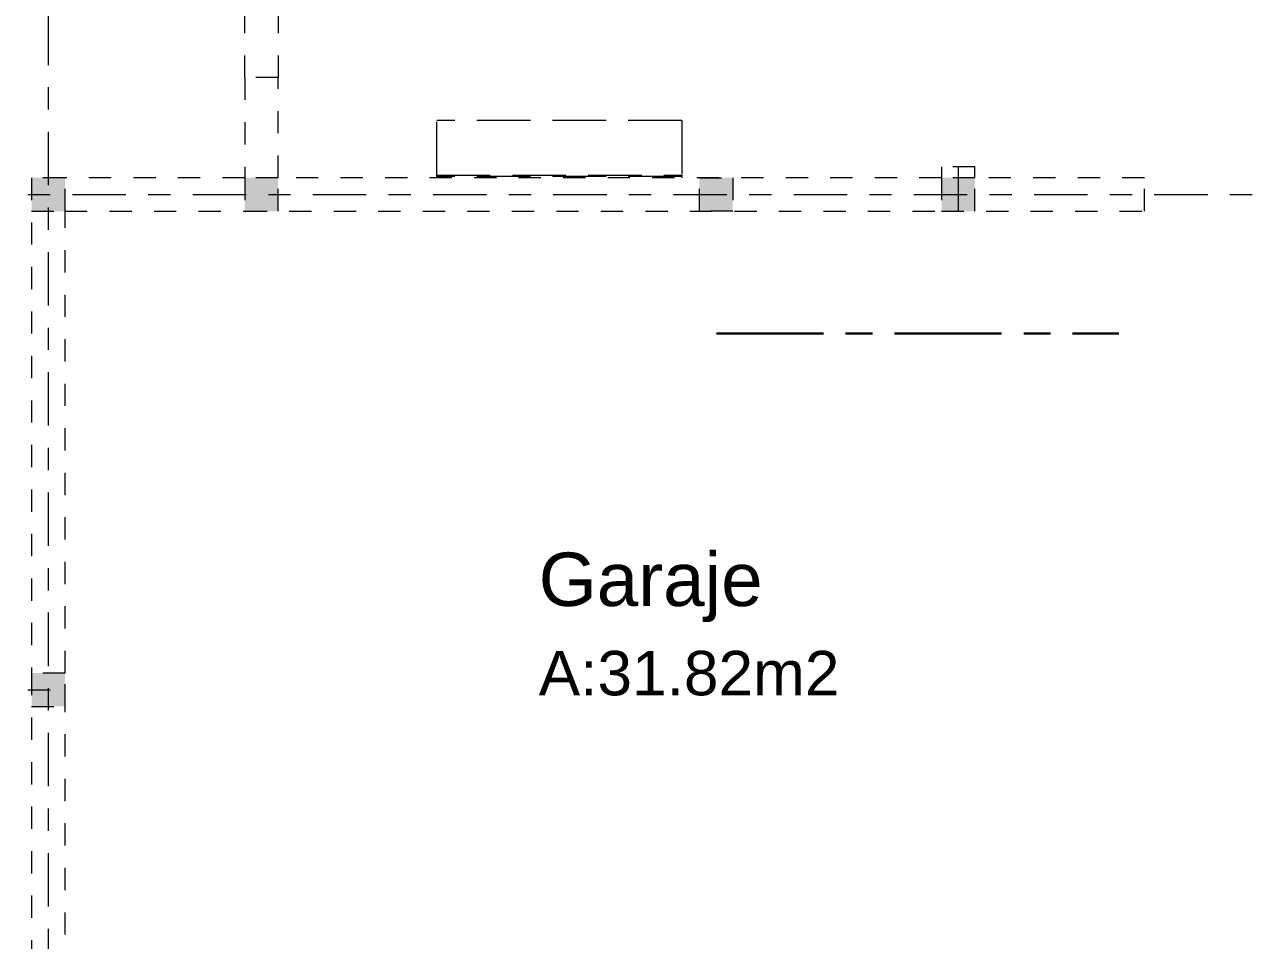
# Model space of a CAD drawing. Header units: millimetres. Extents: x -9559 to 23034, y -7226 to 22400.
# Drawn here: x 249.01 to 254.52, y 44.29 to 48.41 of the extents above; entities that cross this region are included whole.
import ezdxf

# ---------------------------------------------------------------- set-up
doc = ezdxf.new("R2010")
doc.units = ezdxf.units.MM
doc.header["$LTSCALE"] = 0.02
for name, pattern in [('ACAD_ISO02W100', [15, 12, -3]), ('ACAD_ISO08W100', [36, 24, -3, 6, -3]), ('ACAD_ISO10W100', [18, 12, -3, 0, -3]), ('DASHED2', [0.375, 0.25, -0.125])]:
    doc.linetypes.add(name, pattern=pattern)
for name, color, linetype, lineweight in [('A-Mueble cocina 2-proyecciones', 255, 'ACAD_ISO02W100', 9), ('G-Linea Corte', 250, 'ACAD_ISO08W100', 30), ('I-FURN', 9, 'Continuous', 9), ('S-GRID', 253, 'ACAD_ISO10W100', 5)]:
    doc.layers.add(name, color=color, linetype=linetype, lineweight=lineweight)
doc.layers.add('IH-PLANO BASE', color=250, linetype='DASHED2', lineweight=5, transparency=0.55)
doc.styles.add('Arial_3', font='arial.ttf', dxfattribs={"height": 0.18})
doc.styles.get("Standard").update_dxf_attribs({"font": 'GOTHIC.TTF'})
doc.dimstyles.get("Standard").update_dxf_attribs({"dimtxt": 0.18, "dimasz": 0.18, "dimexe": 0.18, "dimexo": 0.0625, "dimgap": 0.09, "dimtad": 0, "dimzin": 3, "dimdsep": 46, "dimtxsty": 'Standard', "dimblk": 'ARCHTICK', "dimcen": 0.09, "dimadec": 0, "dimazin": 0, "dimtfac": 1, "dimtofl": 0, "dimtmove": 0, "dimatfit": 3, "dimldrblk": 'ARCHTICK', "dimfxl": 1, "dimtolj": 1, "dimtzin": 0, "dimarcsym": 0})

# ---------------------------------------------------------------- blocks, each defined once
blk = doc.blocks.new('HC_Air Conditioner_Indoor Unit_F_MEPcontent_Mitsubishi Electric Corporation_MSZ-AP60-71VG_K__INT-EN - MSZ-AP60VGK-147568-Nivel 1')
at = {"layer": 'A-Mueble cocina 2-proyecciones'}
for p, q in [((-3.92, -5.6305), (-3.92, -5.3852)), ((-2.82, -5.3852), (-3.92, -5.3852)), ((-2.82, -5.3852), (-2.82, -5.6305)), ((-3.92, -5.6367), (-3.92, -5.6305)), ((-3.92, -5.6305), (-2.82, -5.6305)), ((-3.92, -5.6422), (-3.92, -5.6367)), ((-2.82, -5.6367), (-3.92, -5.6367)), ((-2.82, -5.6305), (-2.82, -5.6367)), ((-2.82, -5.6367), (-2.82, -5.6422))]:
    blk.add_line(p, q, dxfattribs=at)
blk = doc.blocks.new('_ArchTick')
at = {"color": 0, "linetype": 'ByBlock', "const_width": 0.15}
blk.add_lwpolyline([(-0.5, -0.5), (0.5, 0.5)], dxfattribs=at)
blk = doc.blocks.new('*D583')
at = {"layer": 'I-FURN', "color": 0, "lineweight": -2, "ltscale": 0.2, "transparency": 16777216}
for p, q in [((261.7202, 57.8335), (260.1503, 40.7816)), ((244.7806, 40.214), (259.5281, 40.214))]:
    blk.add_line(p, q, dxfattribs=at)
for start, end in [(84.7398, 111.3549), (153.385, 180)]:
    blk.add_arc((260.0981, 40.214), 0.75, start, end, dxfattribs=at)
at = {"layer": 'I-FURN', "color": 0, "lineweight": -2, "ltscale": 0.2, "transparency": 16777216, "xscale": 0.18, "yscale": 0.18, "zscale": 0.18}
for p, rotation in [((260.1668, 40.9609), 354.7398387423056), ((259.3481, 40.214), 270.0000000000001)]:
    blk.add_blockref('_ArchTick', p, dxfattribs=dict(at, rotation=rotation))
at = {"layer": 'I-FURN', "color": 0, "ltscale": 0.2, "transparency": 16777216, "insert": (259.5926, 40.7681), "char_height": 0.18, "attachment_point": 5, "rotation": 42.3699}
blk.add_mtext('\\A1;95°', dxfattribs=at)
blk = doc.blocks.new('*D584')
at = {"layer": 'I-FURN', "color": 0, "lineweight": -2, "ltscale": 0.2, "transparency": 16777216}
for p, q in [((244.7806, 57.8342), (261.156, 57.8937)), ((260.2752, 40.2763), (261.6792, 57.3277))]:
    blk.add_line(p, q, dxfattribs=at)
for start, end in [(180.2081, 201.5802), (243.9209, 265.2931)]:
    blk.add_arc((261.726, 57.8958), 0.75, start, end, dxfattribs=at)
at = {"layer": 'I-FURN', "color": 0, "lineweight": -2, "ltscale": 0.2, "transparency": 16777216, "xscale": 0.18, "yscale": 0.18, "zscale": 0.18}
for p, rotation in [((260.976, 57.8931), 90.20805555555597), ((261.6644, 57.1483), 355.2930766759017)]:
    blk.add_blockref('_ArchTick', p, dxfattribs=dict(at, rotation=rotation))
at = {"layer": 'I-FURN', "color": 0, "ltscale": 0.2, "transparency": 16777216, "insert": (261.1752, 57.3867), "char_height": 0.18, "attachment_point": 5, "rotation": 312.7506}
blk.add_mtext('\\A1;85°', dxfattribs=at)
blk = doc.blocks.new('*D585')
at = {"layer": 'I-FURN', "color": 0, "lineweight": -2, "ltscale": 0.2, "transparency": 16777216}
for p, q in [((261.6635, 57.8956), (245.2881, 57.8361)), ((244.7181, 40.2765), (244.7181, 57.264))]:
    blk.add_line(p, q, dxfattribs=at)
for start, end in [(336.1191, 0.2081), (270, 294.089)]:
    blk.add_arc((244.7181, 57.834), 0.75, start, end, dxfattribs=at)
at = {"layer": 'I-FURN', "color": 0, "lineweight": -2, "ltscale": 0.2, "transparency": 16777216, "xscale": 0.18, "yscale": 0.18, "zscale": 0.18}
for p, rotation in [((245.4681, 57.8367), 90.20805555555592), ((244.7181, 57.084), 180.0000000000019)]:
    blk.add_blockref('_ArchTick', p, dxfattribs=dict(at, rotation=rotation))
at = {"layer": 'I-FURN', "color": 0, "ltscale": 0.2, "transparency": 16777216, "insert": (245.2494, 57.3047), "char_height": 0.18, "attachment_point": 5, "rotation": 45.104}
blk.add_mtext('\\A1;90°', dxfattribs=at)
blk = doc.blocks.new('*D586')
at = {"layer": 'I-FURN', "color": 0, "lineweight": -2, "ltscale": 0.2, "transparency": 16777216}
for p, q in [((244.7181, 57.7715), (244.7181, 40.784)), ((260.0356, 40.214), (245.2881, 40.214))]:
    blk.add_line(p, q, dxfattribs=at)
for start, end in [(66.0151, 90), (0, 23.9849)]:
    blk.add_arc((244.7181, 40.214), 0.75, start, end, dxfattribs=at)
at = {"layer": 'I-FURN', "color": 0, "lineweight": -2, "ltscale": 0.2, "transparency": 16777216, "xscale": 0.18, "yscale": 0.18, "zscale": 0.18}
for p, rotation in [((244.7181, 40.964), 180.0000000000017), ((245.4681, 40.214), 270.0000000000002)]:
    blk.add_blockref('_ArchTick', p, dxfattribs=dict(at, rotation=rotation))
at = {"layer": 'I-FURN', "color": 0, "ltscale": 0.2, "transparency": 16777216, "insert": (245.2484, 40.7443), "char_height": 0.18, "attachment_point": 5, "rotation": 315}
blk.add_mtext('\\A1;90°', dxfattribs=at)

msp = doc.modelspace()

# ---------------------------------------------------------------- hatches: boundary and pattern name
at = {"layer": 'IH-PLANO BASE'}
for points in [[(249.0446, 47.5697), (249.1946, 47.5697), (249.1946, 47.7197), (249.0446, 47.7197), (249.0446, 47.5908)], [(250.0022, 47.5697), (250.1522, 47.5697), (250.1522, 47.7197), (250.0022, 47.7197), (250.0022, 47.5908)], [(252.0446, 47.7197), (252.0446, 47.5697), (252.1946, 47.5697), (252.1946, 47.7197)], [(253.1327, 47.5697), (253.2827, 47.5697), (253.2827, 47.7197), (253.1327, 47.7197), (253.1327, 47.5908)], [(249.0446, 45.3447), (249.1946, 45.3447), (249.1946, 45.4947), (249.0446, 45.4947), (249.0446, 45.3658)]]:
    msp.add_hatch(color=256, dxfattribs=at).paths.add_polyline_path(points)

# ---------------------------------------------------------------- linework, layer by layer
at = {"layer": 'G-Linea Corte'}
msp.add_line((252.1217, 47.0205), (253.9293, 47.0205), dxfattribs=at)
at = {"layer": 'IH-PLANO BASE'}
for p, q in [((250.0022, 48.1697), (250.0022, 50.6697)), ((250.1522, 50.6697), (250.1522, 48.1697)), ((250.1522, 48.1697), (250.0022, 48.1697)), ((250.0022, 48.1697), (250.0022, 47.7197)), ((250.1522, 47.7197), (250.1522, 48.1697)), ((253.2827, 47.7697), (253.1327, 47.7697)), ((253.1327, 47.7697), (253.1327, 47.7197)), ((253.2827, 47.7197), (253.2827, 47.7697)), ((249.0446, 47.7197), (249.0446, 45.4947)), ((250.0022, 47.7197), (249.0446, 47.7197)), ((249.1946, 47.7197), (249.0446, 47.7197)), ((249.0446, 47.7197), (249.0446, 47.5697)), ((249.1946, 47.5697), (249.1946, 47.7197)), ((250.1522, 47.7197), (250.0022, 47.7197)), ((250.0022, 47.7197), (250.0022, 47.5697)), ((253.1327, 47.7197), (250.1522, 47.7197)), ((250.1522, 47.5697), (250.1522, 47.7197)), ((253.2827, 47.7197), (253.1327, 47.7197)), ((253.1327, 47.7197), (253.1327, 47.5697)), ((254.0446, 47.7197), (253.2827, 47.7197)), ((253.2827, 47.5697), (253.2827, 47.7197)), ((254.0446, 47.5697), (254.0446, 47.7197)), ((249.0446, 47.5697), (249.1946, 47.5697)), ((249.1946, 45.4947), (249.1946, 47.5697)), ((249.1946, 47.5697), (250.0022, 47.5697)), ((250.0022, 47.5697), (253.1327, 47.5697)), ((250.0022, 47.5697), (250.1522, 47.5697)), ((253.1327, 47.5697), (254.0446, 47.5697)), ((253.1327, 47.5697), (253.2827, 47.5697)), ((249.0446, 45.4947), (249.0446, 41.9697)), ((249.1946, 45.4947), (249.0446, 45.4947)), ((249.0446, 45.4947), (249.0446, 45.3447)), ((249.1946, 42.1197), (249.1946, 45.4947)), ((249.1946, 45.3447), (249.1946, 45.4947)), ((249.0446, 45.3447), (249.1946, 45.3447))]:
    msp.add_line(p, q, dxfattribs=at)
msp.add_lwpolyline([(252.0446, 47.7197), (252.1946, 47.7197), (252.1946, 47.5697), (252.0446, 47.5697)], close=True, dxfattribs=at)
at = {"layer": 'S-GRID'}
for p, q in [((249.1196, 60.3463), (249.1196, 39.2183)), ((253.2077, 47.7697), (253.2077, 47.5697)), ((247.0683, 47.6447), (255.1946, 47.6447)), ((247.0683, 45.4197), (249.1946, 45.4197))]:
    msp.add_line(p, q, dxfattribs=at)

# ---------------------------------------------------------------- block references
at = {"layer": 'IH-PLANO BASE'}
msp.add_blockref('HC_Air Conditioner_Indoor Unit_F_MEPcontent_Mitsubishi Electric Corporation_MSZ-AP60-71VG_K__INT-EN - MSZ-AP60VGK-147568-Nivel 1', (254.7854, 53.3619), dxfattribs=at)

# ---------------------------------------------------------------- texts
at = {"layer": 'IH-PLANO BASE', "width": 1.218565, "attachment_point": 1, "style": 'Arial_3', "bg_fill": 3, "box_fill_scale": 1.25, "bg_fill_color": 256, "bg_fill_true_color": 13158600, "bg_fill_transparency": 0}
for s, insert, char_height in [('Garaje', (251.3228, 46.036), 0.24), ('A:31.82m2', (251.3228, 45.5946), 0.2)]:
    msp.add_mtext(s, dxfattribs=dict(at, insert=insert, char_height=char_height))

# ---------------------------------------------------------------- next in the draw order: dimensions: what is measured, and where the dimension line sits
at = {"layer": 'I-FURN', "ltscale": 0.2}
for base, center, p1, p2, picture, middle in [((261.0673, 57.5371), (261.726, 57.8958), (260.2701, 40.214), (244.7181, 57.834), '*D584', (261.1752, 57.3867)), ((245.0939, 57.185), (244.7181, 57.834), (261.726, 57.8958), (244.7181, 40.214), '*D585', (245.2494, 57.3047)), ((259.7635, 40.8853), (260.0981, 40.214), (244.7181, 40.214), (261.726, 57.8958), '*D583', (259.5926, 40.7681)), ((245.3676, 40.589), (244.7181, 40.214), (244.7181, 57.834), (260.0981, 40.214), '*D586', (245.2484, 40.7443))]:
    dim = msp.add_angular_dim_3p(base=base, center=center, p1=p1, p2=p2, dimstyle='Standard', dxfattribs=at)
    dim.commit()
    dim.dimension.update_dxf_attribs({"geometry": picture, "text_midpoint": middle})

doc.saveas('drawing.dxf')
